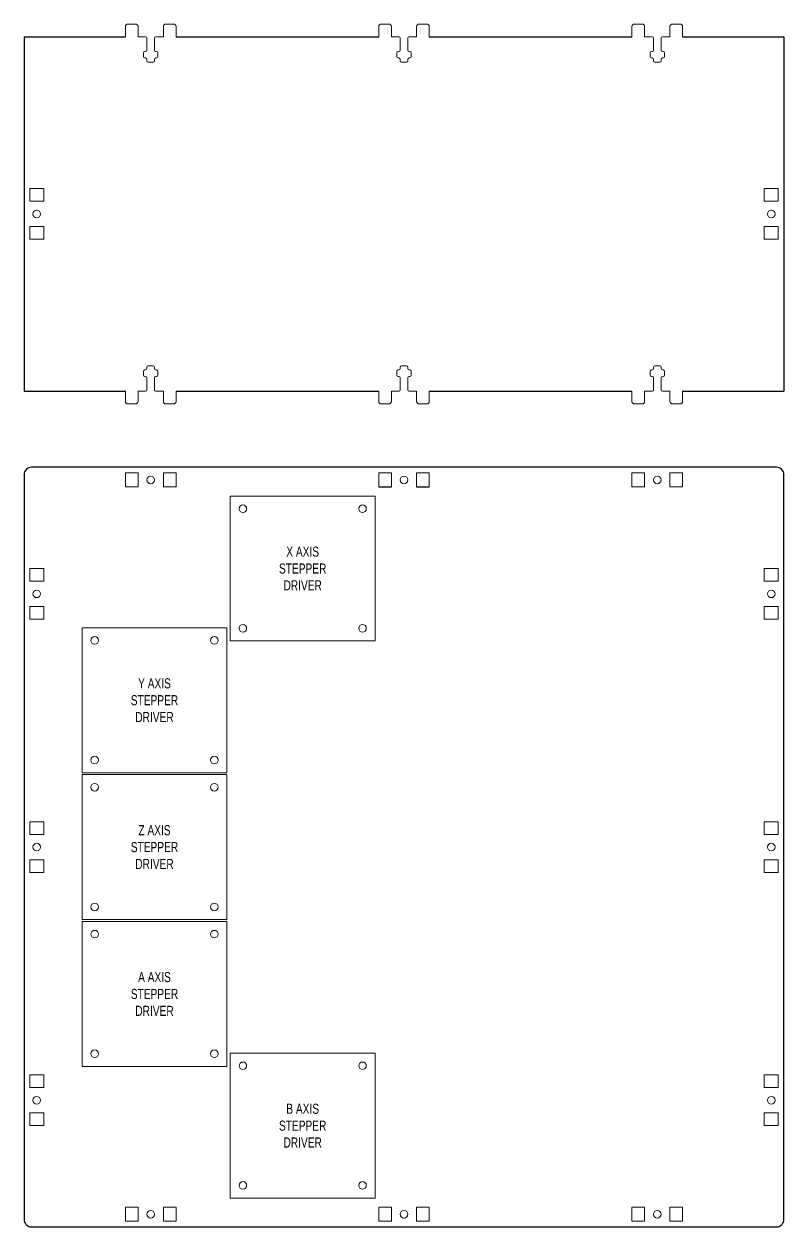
# Model space of a CAD drawing. Header units: millimetres. Extents: x -175 to 475, y -500 to 475.
# Drawn here: x 0 to 300, y -500 to -25 of the extents above; entities that cross this region are included whole.
import ezdxf

# ---------------------------------------------------------------- set-up
doc = ezdxf.new("R2010")
doc.units = ezdxf.units.MM
doc.layers.get('0').update_dxf_attribs({"linetype": 'CONTINUOUS', "lineweight": 25, "true_color": 0x000000})
for name, color, linetype, lineweight, true_color in [('6 Dino Brackets', 7, 'CONTINUOUS', 0, 0x000000), ('Etch', 1, 'CONTINUOUS', 0, 0xff0000), ('Top Layer', 7, 'CONTINUOUS', 0, 0x000000)]:
    doc.layers.add(name, color=color, linetype=linetype, lineweight=lineweight, true_color=true_color)
doc.styles.get("Standard").update_dxf_attribs({"font": 'txt', "width": 0.75})

msp = doc.modelspace()

# ---------------------------------------------------------------- linework, layer by layer
for p, q in [((0, -30), (0, -170)), ((0, -30), (40, -30)), ((60, -30), (140, -30)), ((160, -30), (240, -30)), ((260, -30), (300, -30)), ((300, -30), (300, -170)), ((0, -170), (40, -170)), ((60, -170), (140, -170)), ((160, -170), (240, -170)), ((260, -170), (300, -170)), ((0, -203), (0, -497)), ((297, -200), (3, -200)), ((300, -497), (300, -203)), ((140, -207.75), (145, -207.75)), ((155, -207.75), (160, -207.75)), ((3, -500), (297, -500))]:
    msp.add_line(p, q)
for centre, start, end in [((3, -203), 90, 180), ((297, -203), 0, 90), ((3, -497), 180, 270), ((297, -497), 270, 0)]:
    msp.add_arc(centre, 3, start, end)
at = {"layer": '6 Dino Brackets'}
for p, q in [((40, -26), (40, -30)), ((41, -25), (44, -25)), ((45, -30), (45, -26)), ((55, -30), (55, -26)), ((56, -25), (59, -25)), ((60, -30), (60, -25.98)), ((140, -26), (140, -30)), ((141, -25), (144, -25)), ((145, -30), (145, -26)), ((155, -30), (155, -26)), ((156, -25), (159, -25)), ((160, -30), (160, -25.98)), ((240, -26), (240, -30)), ((241, -25), (244, -25)), ((245, -30), (245, -26)), ((255, -30), (255, -26)), ((256, -25), (259, -25)), ((260, -30), (260, -25.98)), ((48, -30), (45, -30)), ((48.5, -30.5), (48.5, -35.3)), ((51.5, -35.3), (51.5, -30.5)), ((52, -30), (55, -30)), ((148, -30), (145, -30)), ((148.5, -30.5), (148.5, -35.3)), ((151.5, -35.3), (151.5, -30.5)), ((152, -30), (155, -30)), ((248, -30), (245, -30)), ((248.5, -30.5), (248.5, -35.3)), ((251.5, -35.3), (251.5, -30.5)), ((252, -30), (255, -30)), ((47.2, -37.9), (47.2, -36.3)), ((47.7, -35.8), (48, -35.8)), ((52, -35.8), (52.3, -35.8)), ((52.8, -36.3), (52.8, -37.9)), ((147.2, -37.9), (147.2, -36.3)), ((147.7, -35.8), (148, -35.8)), ((152, -35.8), (152.3, -35.8)), ((152.8, -36.3), (152.8, -37.9)), ((247.2, -37.9), (247.2, -36.3)), ((247.7, -35.8), (248, -35.8)), ((252, -35.8), (252.3, -35.8)), ((252.8, -36.3), (252.8, -37.9)), ((48, -38.4), (47.7, -38.4)), ((48.5, -38.9), (48.5, -39.5)), ((49, -40), (51, -40)), ((51.5, -39.5), (51.5, -38.9)), ((52.3, -38.4), (52, -38.4)), ((148, -38.4), (147.7, -38.4)), ((148.5, -38.9), (148.5, -39.5)), ((149, -40), (151, -40)), ((151.5, -39.5), (151.5, -38.9)), ((152.3, -38.4), (152, -38.4)), ((248, -38.4), (247.7, -38.4)), ((248.5, -38.9), (248.5, -39.5)), ((249, -40), (251, -40)), ((251.5, -39.5), (251.5, -38.9)), ((252.3, -38.4), (252, -38.4)), ((7.75, -90), (2.25, -90)), ((2.25, -95), (2.25, -90)), ((7.75, -95), (7.75, -90)), ((297.75, -90), (292.25, -90)), ((292.25, -95), (292.25, -90)), ((297.75, -95), (297.75, -90)), ((7.75, -95), (2.25, -95)), ((297.75, -95), (292.25, -95)), ((7.75, -105), (2.25, -105)), ((2.25, -110), (2.25, -105)), ((7.75, -110), (7.75, -105)), ((297.75, -105), (292.25, -105)), ((292.25, -110), (292.25, -105)), ((297.75, -110), (297.75, -105)), ((7.75, -110), (2.25, -110)), ((297.75, -110), (292.25, -110)), ((48.5, -161.1), (48.5, -160.5)), ((49, -160), (51, -160)), ((51.5, -160.5), (51.5, -161.1)), ((148.5, -161.1), (148.5, -160.5)), ((149, -160), (151, -160)), ((151.5, -160.5), (151.5, -161.1)), ((248.5, -161.1), (248.5, -160.5)), ((249, -160), (251, -160)), ((251.5, -160.5), (251.5, -161.1)), ((47.2, -162.1), (47.2, -163.7)), ((48, -161.6), (47.7, -161.6)), ((47.7, -164.2), (48, -164.2)), ((48.5, -169.5), (48.5, -164.7)), ((51.5, -164.7), (51.5, -169.5)), ((52.3, -161.6), (52, -161.6)), ((52, -164.2), (52.3, -164.2)), ((52.8, -163.7), (52.8, -162.1)), ((147.2, -162.1), (147.2, -163.7)), ((148, -161.6), (147.7, -161.6)), ((147.7, -164.2), (148, -164.2)), ((148.5, -169.5), (148.5, -164.7)), ((151.5, -164.7), (151.5, -169.5)), ((152.3, -161.6), (152, -161.6)), ((152, -164.2), (152.3, -164.2)), ((152.8, -163.7), (152.8, -162.1)), ((247.2, -162.1), (247.2, -163.7)), ((248, -161.6), (247.7, -161.6)), ((247.7, -164.2), (248, -164.2)), ((248.5, -169.5), (248.5, -164.7)), ((251.5, -164.7), (251.5, -169.5)), ((252.3, -161.6), (252, -161.6)), ((252, -164.2), (252.3, -164.2)), ((252.8, -163.7), (252.8, -162.1)), ((40, -174), (40, -170)), ((48, -170), (45, -170)), ((45, -170), (45, -174)), ((52, -170), (55, -170)), ((55, -170), (55, -174)), ((60, -170), (60, -174.02)), ((140, -174), (140, -170)), ((148, -170), (145, -170)), ((145, -170), (145, -174)), ((152, -170), (155, -170)), ((155, -170), (155, -174)), ((160, -170), (160, -174.02)), ((240, -174), (240, -170)), ((248, -170), (245, -170)), ((245, -170), (245, -174)), ((252, -170), (255, -170)), ((255, -170), (255, -174)), ((260, -170), (260, -174.02)), ((41, -175), (44, -175)), ((56, -175), (59, -175)), ((141, -175), (144, -175)), ((156, -175), (159, -175)), ((241, -175), (244, -175)), ((256, -175), (259, -175)), ((40, -207.75), (40, -202.25)), ((40, -202.25), (45, -202.25)), ((45, -207.75), (45, -202.25)), ((55, -207.75), (55, -202.25)), ((55, -202.25), (60, -202.25)), ((60, -207.75), (60, -202.25)), ((140, -207.75), (140, -202.25)), ((140, -202.25), (145, -202.25)), ((145, -207.75), (145, -202.25)), ((155, -207.75), (155, -202.25)), ((155, -202.25), (160, -202.25)), ((160, -207.75), (160, -202.25)), ((240, -207.75), (240, -202.25)), ((240, -202.25), (245, -202.25)), ((245, -207.75), (245, -202.25)), ((255, -207.75), (255, -202.25)), ((255, -202.25), (260, -202.25)), ((260, -207.75), (260, -202.25)), ((40, -207.75), (45, -207.75)), ((55, -207.75), (60, -207.75)), ((240, -207.75), (245, -207.75)), ((255, -207.75), (260, -207.75)), ((2.25, -240), (7.75, -240)), ((2.25, -240), (2.25, -245)), ((7.75, -240), (7.75, -245)), ((292.25, -240), (297.75, -240)), ((292.25, -240), (292.25, -245)), ((297.75, -240), (297.75, -245)), ((2.25, -245), (7.75, -245)), ((292.25, -245), (297.75, -245)), ((2.25, -255), (7.75, -255)), ((2.25, -255), (2.25, -260)), ((7.75, -255), (7.75, -260)), ((292.25, -255), (297.75, -255)), ((292.25, -255), (292.25, -260)), ((297.75, -255), (297.75, -260)), ((2.25, -260), (7.75, -260)), ((292.25, -260), (297.75, -260)), ((2.25, -340), (7.75, -340)), ((2.25, -340), (2.25, -345)), ((7.75, -340), (7.75, -345)), ((292.25, -340), (297.75, -340)), ((292.25, -340), (292.25, -345)), ((297.75, -340), (297.75, -345)), ((2.25, -345), (7.75, -345)), ((292.25, -345), (297.75, -345)), ((2.25, -355), (7.75, -355)), ((2.25, -355), (2.25, -360)), ((7.75, -355), (7.75, -360)), ((292.25, -355), (297.75, -355)), ((292.25, -355), (292.25, -360)), ((297.75, -355), (297.75, -360)), ((2.25, -360), (7.75, -360)), ((292.25, -360), (297.75, -360)), ((2.25, -440), (7.75, -440)), ((2.25, -440), (2.25, -445)), ((7.75, -440), (7.75, -445)), ((292.25, -440), (297.75, -440)), ((292.25, -440), (292.25, -445)), ((297.75, -440), (297.75, -445)), ((2.25, -445), (7.75, -445)), ((292.25, -445), (297.75, -445)), ((2.25, -455), (7.75, -455)), ((2.25, -455), (2.25, -460)), ((7.75, -455), (7.75, -460)), ((292.25, -455), (297.75, -455)), ((292.25, -455), (292.25, -460)), ((297.75, -455), (297.75, -460)), ((2.25, -460), (7.75, -460)), ((292.25, -460), (297.75, -460)), ((40, -497.75), (40, -492.25)), ((40, -492.25), (45, -492.25)), ((45, -497.75), (45, -492.25)), ((55, -497.75), (55, -492.25)), ((55, -492.25), (60, -492.25)), ((60, -497.75), (60, -492.25)), ((140, -497.75), (140, -492.25)), ((140, -492.25), (145, -492.25)), ((145, -497.75), (145, -492.25)), ((155, -497.75), (155, -492.25)), ((155, -492.25), (160, -492.25)), ((160, -497.75), (160, -492.25)), ((240, -497.75), (240, -492.25)), ((240, -492.25), (245, -492.25)), ((245, -497.75), (245, -492.25)), ((255, -497.75), (255, -492.25)), ((255, -492.25), (260, -492.25)), ((260, -497.75), (260, -492.25)), ((40, -497.75), (45, -497.75)), ((55, -497.75), (60, -497.75)), ((140, -497.75), (145, -497.75)), ((155, -497.75), (160, -497.75)), ((240, -497.75), (245, -497.75)), ((255, -497.75), (260, -497.75))]:
    msp.add_line(p, q, dxfattribs=at)
for centre in [(5, -100), (295, -100), (50, -205), (150, -205), (250, -205), (5, -250), (295, -250), (5, -350), (295, -350), (5, -450), (295, -450), (50, -495), (150, -495), (250, -495)]:
    msp.add_circle(centre, 1.5, dxfattribs=at)
for centre, radius, start, end in [((41, -26), 1, 90, 180), ((44, -26), 1, 0, 90), ((56, -26), 1, 90, 180), ((59, -26), 1, 0.906, 90), ((141, -26), 1, 90, 180), ((144, -26), 1, 0, 90), ((156, -26), 1, 90, 180), ((159, -26), 1, 0.906, 90), ((241, -26), 1, 90, 180), ((244, -26), 1, 0, 90), ((256, -26), 1, 90, 180), ((259, -26), 1, 0.906, 90), ((48, -30.5), 0.5, 0, 90), ((52, -30.5), 0.5, 90, 180), ((148, -30.5), 0.5, 0, 90), ((152, -30.5), 0.5, 90, 180), ((248, -30.5), 0.5, 0, 90), ((252, -30.5), 0.5, 90, 180), ((47.7, -36.3), 0.5, 90, 180), ((47.7, -37.9), 0.5, 180, 270), ((48, -35.3), 0.5, 270, 0), ((52, -35.3), 0.5, 180, 270), ((52.3, -36.3), 0.5, 0, 90), ((52.3, -37.9), 0.5, 270, 0), ((147.7, -36.3), 0.5, 90, 180), ((147.7, -37.9), 0.5, 180, 270), ((148, -35.3), 0.5, 270, 0), ((152, -35.3), 0.5, 180, 270), ((152.3, -36.3), 0.5, 0, 90), ((152.3, -37.9), 0.5, 270, 0), ((247.7, -36.3), 0.5, 90, 180), ((247.7, -37.9), 0.5, 180, 270), ((248, -35.3), 0.5, 270, 0), ((252, -35.3), 0.5, 180, 270), ((252.3, -36.3), 0.5, 0, 90), ((252.3, -37.9), 0.5, 270, 0), ((48, -38.9), 0.5, 0, 90), ((49, -39.5), 0.5, 180, 270), ((51, -39.5), 0.5, 270, 0), ((52, -38.9), 0.5, 90, 180), ((148, -38.9), 0.5, 0, 90), ((149, -39.5), 0.5, 180, 270), ((151, -39.5), 0.5, 270, 0), ((152, -38.9), 0.5, 90, 180), ((248, -38.9), 0.5, 0, 90), ((249, -39.5), 0.5, 180, 270), ((251, -39.5), 0.5, 270, 0), ((252, -38.9), 0.5, 90, 180), ((48, -161.1), 0.5, 270, 0), ((49, -160.5), 0.5, 90, 180), ((51, -160.5), 0.5, 0, 90), ((52, -161.1), 0.5, 180, 270), ((148, -161.1), 0.5, 270, 0), ((149, -160.5), 0.5, 90, 180), ((151, -160.5), 0.5, 0, 90), ((152, -161.1), 0.5, 180, 270), ((248, -161.1), 0.5, 270, 0), ((249, -160.5), 0.5, 90, 180), ((251, -160.5), 0.5, 0, 90), ((252, -161.1), 0.5, 180, 270), ((47.7, -162.1), 0.5, 90, 180), ((47.7, -163.7), 0.5, 180, 270), ((48, -164.7), 0.5, 0, 90), ((52, -164.7), 0.5, 90, 180), ((52.3, -162.1), 0.5, 0, 90), ((52.3, -163.7), 0.5, 270, 0), ((147.7, -162.1), 0.5, 90, 180), ((147.7, -163.7), 0.5, 180, 270), ((148, -164.7), 0.5, 0, 90), ((152, -164.7), 0.5, 90, 180), ((152.3, -162.1), 0.5, 0, 90), ((152.3, -163.7), 0.5, 270, 0), ((247.7, -162.1), 0.5, 90, 180), ((247.7, -163.7), 0.5, 180, 270), ((248, -164.7), 0.5, 0, 90), ((252, -164.7), 0.5, 90, 180), ((252.3, -162.1), 0.5, 0, 90), ((252.3, -163.7), 0.5, 270, 0), ((48, -169.5), 0.5, 270, 0), ((52, -169.5), 0.5, 180, 270), ((148, -169.5), 0.5, 270, 0), ((152, -169.5), 0.5, 180, 270), ((248, -169.5), 0.5, 270, 0), ((252, -169.5), 0.5, 180, 270), ((41, -174), 1, 180, 270), ((44, -174), 1, 270, 0), ((56, -174), 1, 180, 270), ((59, -174), 1, 270, 359.094), ((141, -174), 1, 180, 270), ((144, -174), 1, 270, 0), ((156, -174), 1, 180, 270), ((159, -174), 1, 270, 359.094), ((241, -174), 1, 180, 270), ((244, -174), 1, 270, 0), ((256, -174), 1, 180, 270), ((259, -174), 1, 270, 359.094)]:
    msp.add_arc(centre, radius, start, end, dxfattribs=at)
at = {"layer": 'Etch'}
for p, q in [((81.38, -211.38), (138.62, -211.38)), ((81.38, -268.62), (81.38, -211.38)), ((138.62, -211.38), (138.62, -268.62)), ((22.88, -263.38), (80.12, -263.38)), ((22.88, -320.62), (22.88, -263.38)), ((80.12, -263.38), (80.12, -320.62)), ((138.62, -268.62), (81.38, -268.62)), ((80.12, -320.62), (22.88, -320.62)), ((22.88, -321.38), (80.12, -321.38)), ((22.88, -378.62), (22.88, -321.38)), ((80.12, -321.38), (80.12, -378.62)), ((80.12, -378.62), (22.88, -378.62)), ((22.88, -379.38), (80.12, -379.38)), ((22.88, -436.62), (22.88, -379.38)), ((80.12, -379.38), (80.12, -436.62)), ((81.38, -431.38), (138.62, -431.38)), ((81.38, -488.62), (81.38, -431.38)), ((138.62, -431.38), (138.62, -488.62)), ((80.12, -436.62), (22.88, -436.62)), ((138.62, -488.62), (81.38, -488.62))]:
    msp.add_line(p, q, dxfattribs=at)
at = {"layer": 'Top Layer'}
for centre in [(86.38, -216.38), (133.62, -216.38), (86.38, -263.62), (133.62, -263.62), (27.88, -268.38), (75.12, -268.38), (27.88, -315.62), (75.12, -315.62), (27.88, -326.38), (75.12, -326.38), (27.88, -373.62), (75.12, -373.62), (27.88, -384.38), (75.12, -384.38), (27.88, -431.62), (75.12, -431.62), (86.38, -436.38), (133.62, -436.38), (86.38, -483.62), (133.62, -483.62)]:
    msp.add_circle(centre, 1.5, dxfattribs=at)

# ---------------------------------------------------------------- texts
at = {"layer": 'Etch', "char_height": 4, "width": 100, "attachment_point": 5}
for s, insert in [('X\\~AXIS\\PSTEPPER\\PDRIVER', (110, -240)), ('Y\\~AXIS\\PSTEPPER\\PDRIVER', (51.5, -292)), ('Z\\~AXIS\\PSTEPPER\\PDRIVER', (51.5, -350)), ('A\\~AXIS\\PSTEPPER\\PDRIVER', (51.5, -408)), ('B\\~AXIS\\PSTEPPER\\PDRIVER', (110, -460))]:
    msp.add_mtext(s, dxfattribs=dict(at, insert=insert))

doc.saveas('drawing.dxf')
